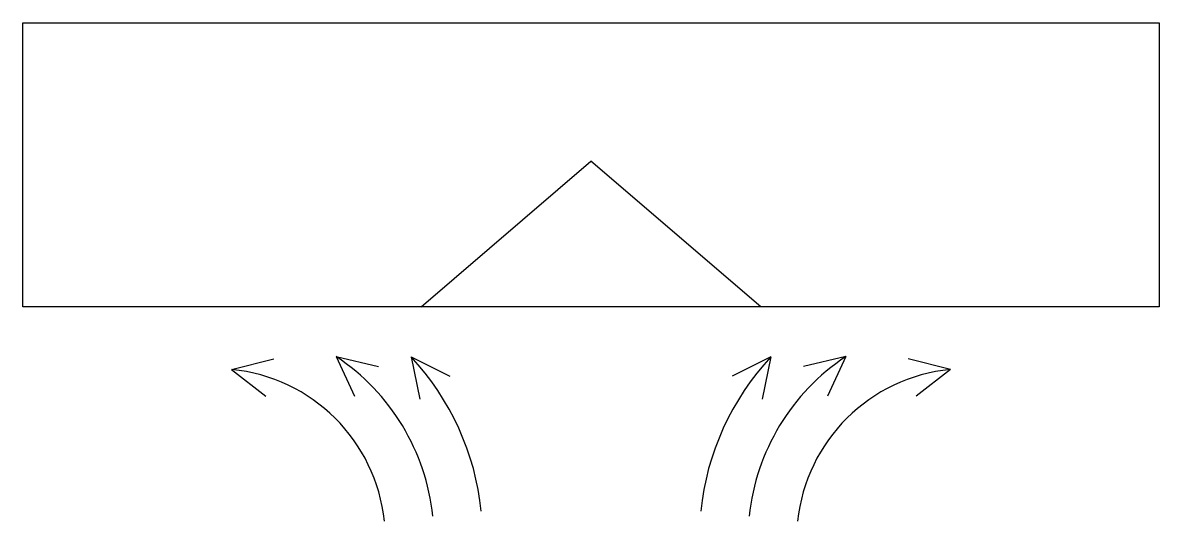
# Model space of a CAD drawing. Header units: millimetres. Extents: x -350 to 350, y -307 to 0.
import ezdxf

# ---------------------------------------------------------------- set-up
doc = ezdxf.new("R2010")
doc.units = ezdxf.units.MM

msp = doc.modelspace()

# ---------------------------------------------------------------- linework, layer by layer
at = {"color": 0, "linetype": 'ByBlock', "lineweight": -2}
for p, q in [((-350, 0), (350, 0)), ((-350, -175), (-350, 0)), ((350, 0), (350, -175)), ((-104.57, -175), (0, -85.37)), ((104.57, -175), (0, -85.37)), ((350, -175), (-350, -175)), ((-221.37, -213.67), (-195.38, -207.19)), ((-156.87, -205.79), (-145.56, -230.07)), ((-156.87, -205.79), (-130.8, -211.96)), ((-110.82, -205.83), (-105.42, -232.06)), ((-110.82, -205.83), (-86.88, -217.84)), ((110.82, -205.83), (86.88, -217.84)), ((110.82, -205.83), (105.42, -232.06)), ((156.87, -205.79), (130.8, -211.96)), ((156.87, -205.79), (145.56, -230.07)), ((221.37, -213.67), (195.38, -207.19)), ((-221.37, -213.67), (-200.18, -230.05)), ((221.37, -213.67), (200.18, -230.05))]:
    msp.add_line(p, q, dxfattribs=at)
for centre, radius, start, end in [((-231.7, -318.2), 135.04, 5.98893, 56.3484), ((-231.7, -318.2), 165.04, 5.98893, 42.91195), ((231.7, -318.2), 165.04, 137.08805, 174.01107), ((231.7, -318.2), 135.04, 123.6516, 174.01107), ((-231.7, -318.2), 105.04, 5.98893, 84.35687), ((231.7, -318.2), 105.04, 95.64313, 174.01107)]:
    msp.add_arc(centre, radius, start, end, dxfattribs=at)

doc.saveas('drawing.dxf')
